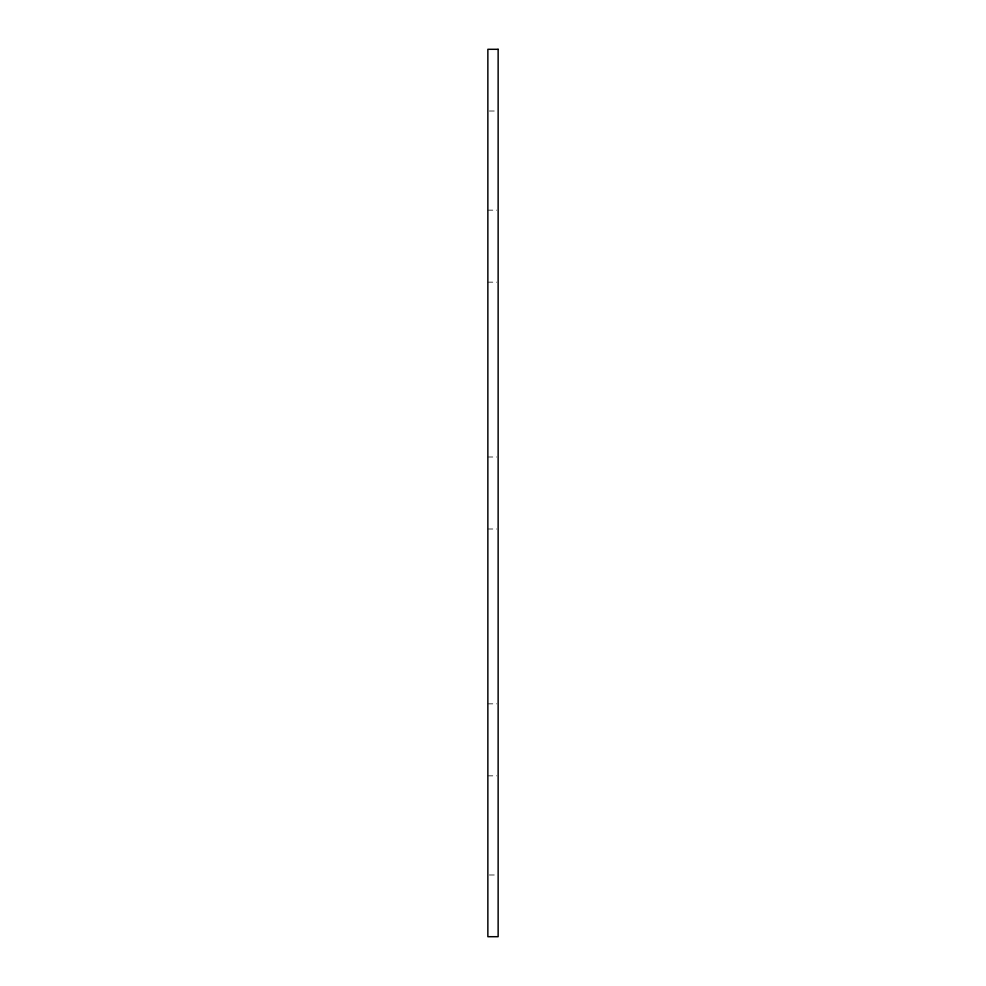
<?xml version="1.0" encoding="UTF-8"?>
<svg xmlns="http://www.w3.org/2000/svg" width="986" height="986" viewBox="0 0 986 986"><rect width="100%" height="100%" fill="white"/><g stroke="black" fill="none" stroke-linecap="round" stroke-linejoin="round"><path stroke-width="0.74" stroke-dasharray="4.93 3.7" d="M489.327 111.011L496.673 111.011M487.86 210.154L496.673 210.154M487.86 282.156L496.673 282.156M487.86 456.999L496.673 456.999M487.86 529.001L496.673 529.001M487.86 703.844L496.673 703.844M487.86 775.846L496.673 775.846M489.327 874.989L496.673 874.989"/><path stroke-width="1.48" d="M498.14 49.3L487.86 49.3L487.86 936.7L498.14 936.7L498.14 49.3"/></g></svg>
